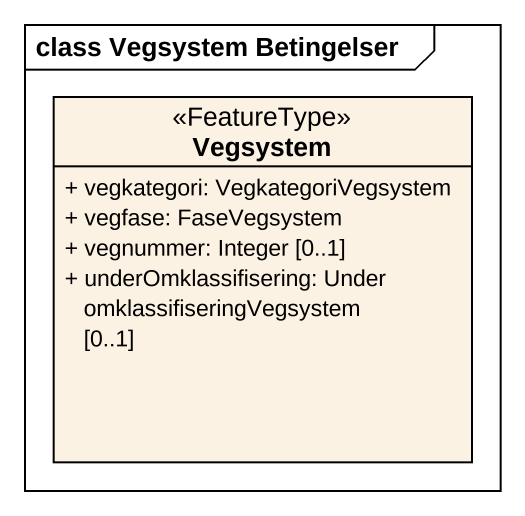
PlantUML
@startuml
mainframe class Vegsystem Betingelser
hide circle
hide empty members
skinparam classAttributeIconSize 0
class Vegsystem <<FeatureType>> {
  + vegkategori: VegkategoriVegsystem
  + vegfase: FaseVegsystem
  + vegnummer: Integer [0..1]
  + underOmklassifisering: Under omklassifiseringVegsystem [0..1]
}
@enduml
